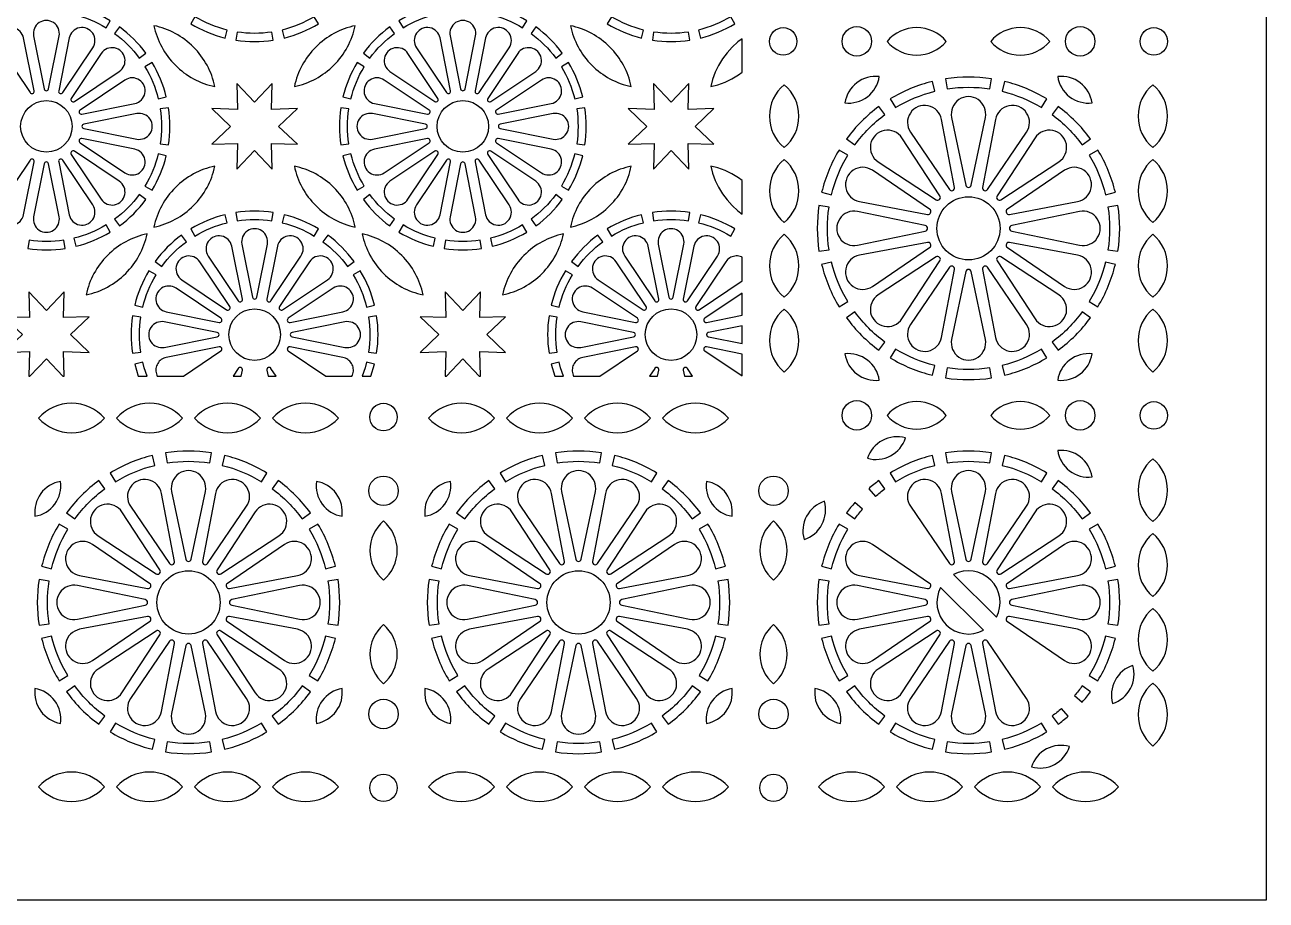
# Model space of a CAD drawing. Header units: millimetres. Extents: x 0 to 1380, y 140 to 1220.
# Drawn here: x 962.8 to 1380.2, y 139.8 to 434 of the extents above; entities that cross this region are included whole.
import ezdxf

# ---------------------------------------------------------------- set-up
doc = ezdxf.new("R2010")
doc.units = ezdxf.units.MM
doc.layers.add('CUT', color=1, linetype='CONTINUOUS')

msp = doc.modelspace()

# ---------------------------------------------------------------- linework, layer by layer
at = {"layer": 'CUT'}
for points in [[(0, 1220), (1380.15, 1220), (1380.15, 139.85), (0, 139.85)], [(1204, 429.394), (1202.534, 428.303), (1200.629, 426.576), (1198.901, 424.67), (1197.366, 422.607), (1196.038, 420.405), (1194.93, 418.084), (1194.053, 415.667), (1193.445, 413.295), (1195.817, 413.903), (1198.234, 414.78), (1200.555, 415.888), (1202.757, 417.216), (1204, 418.141)], [(1048.161, 399.925), (1054.442, 405.876), (1045.793, 405.643), (1046.026, 414.292), (1040.075, 408.011), (1034.124, 414.292), (1034.357, 405.643), (1025.708, 405.876), (1031.989, 399.925), (1025.708, 393.974), (1034.357, 394.207), (1034.124, 385.558), (1040.075, 391.839), (1046.026, 385.558), (1045.793, 394.207), (1054.442, 393.974)], [(1188.161, 399.925), (1194.442, 405.876), (1185.793, 405.643), (1186.026, 414.292), (1180.075, 408.011), (1174.124, 414.292), (1174.357, 405.643), (1165.708, 405.876), (1171.989, 399.925), (1165.708, 393.974), (1174.357, 394.207), (1174.124, 385.558), (1180.075, 391.839), (1186.026, 385.558), (1185.793, 394.207), (1194.442, 393.974)], [(1204, 381.709), (1202.757, 382.634), (1200.555, 383.962), (1198.234, 385.07), (1195.817, 385.947), (1193.445, 386.555), (1194.053, 384.183), (1194.93, 381.766), (1196.038, 379.445), (1197.366, 377.243), (1198.901, 375.18), (1200.629, 373.274), (1202.534, 371.547), (1204, 370.456)], [(1204, 355.958), (1203.734, 356.078), (1203.302, 356.22), (1202.859, 356.316), (1202.408, 356.366), (1201.955, 356.368), (1201.503, 356.324), (1201.058, 356.233), (1200.625, 356.096), (1200.209, 355.915), (1199.814, 355.693), (1199.445, 355.429), (1199.103, 355.129), (1198.797, 354.796), (1198.524, 354.431), (1188.442, 339.342), (1188.401, 339.274), (1188.369, 339.204), (1188.343, 339.131), (1188.326, 339.057), (1188.316, 338.98), (1188.313, 338.902), (1188.319, 338.826), (1188.332, 338.751), (1188.353, 338.676), (1188.381, 338.605), (1188.417, 338.537), (1188.46, 338.472), (1188.508, 338.412), (1188.562, 338.358), (1188.622, 338.31), (1188.687, 338.267), (1188.755, 338.231), (1188.826, 338.203), (1188.901, 338.182), (1188.976, 338.169), (1189.052, 338.163), (1189.13, 338.166), (1189.207, 338.176), (1189.281, 338.193), (1189.354, 338.219), (1189.424, 338.251), (1189.492, 338.292), (1204, 347.986)], [(976.014, 316), (975.793, 324.207), (984.442, 323.974), (978.161, 329.925), (984.442, 335.876), (975.793, 335.643), (976.026, 344.292), (970.075, 338.011), (964.124, 344.292), (964.357, 335.643), (955.708, 335.876), (961.989, 329.925), (955.708, 323.974), (964.357, 324.207), (964.136, 316), (964.543, 316), (970.075, 321.839), (975.607, 316)], [(1116.014, 316), (1115.793, 324.207), (1124.442, 323.974), (1118.161, 329.925), (1124.442, 335.876), (1115.793, 335.643), (1116.026, 344.292), (1110.075, 338.011), (1104.124, 344.292), (1104.357, 335.643), (1095.708, 335.876), (1101.989, 329.925), (1095.708, 323.974), (1104.357, 324.207), (1104.136, 316), (1104.543, 316), (1110.075, 321.839), (1115.607, 316)], [(1204, 343.837), (1191.408, 335.423), (1191.345, 335.376), (1191.289, 335.324), (1191.237, 335.266), (1191.192, 335.204), (1191.154, 335.137), (1191.122, 335.066), (1191.097, 334.994), (1191.081, 334.919), (1191.072, 334.842), (1191.071, 334.766), (1191.077, 334.688), (1191.092, 334.613), (1191.114, 334.539), (1191.144, 334.468), (1191.18, 334.4), (1191.224, 334.337), (1191.273, 334.278), (1191.329, 334.224), (1191.389, 334.176), (1191.453, 334.135), (1191.522, 334.101), (1191.594, 334.073), (1191.669, 334.053), (1191.744, 334.041), (1191.821, 334.036), (1191.898, 334.04), (1191.976, 334.051), (1204, 336.443)], [(1204, 332.926), (1192.65, 330.668), (1192.573, 330.648), (1192.5, 330.622), (1192.431, 330.588), (1192.366, 330.548), (1192.305, 330.501), (1192.249, 330.448), (1192.198, 330.39), (1192.155, 330.327), (1192.116, 330.26), (1192.086, 330.189), (1192.063, 330.115), (1192.047, 330.041), (1192.04, 329.963), (1192.04, 329.887), (1192.047, 329.809), (1192.063, 329.735), (1192.086, 329.661), (1192.116, 329.59), (1192.155, 329.523), (1192.198, 329.46), (1192.249, 329.402), (1192.305, 329.349), (1192.366, 329.302), (1192.431, 329.262), (1192.5, 329.228), (1192.573, 329.202), (1192.65, 329.182), (1204, 326.924)], [(1016.13, 316), (1028.742, 324.427), (1028.805, 324.474), (1028.861, 324.526), (1028.913, 324.584), (1028.958, 324.646), (1028.996, 324.713), (1029.028, 324.784), (1029.053, 324.856), (1029.069, 324.931), (1029.078, 325.008), (1029.079, 325.084), (1029.073, 325.162), (1029.058, 325.237), (1029.036, 325.311), (1029.006, 325.382), (1028.97, 325.45), (1028.926, 325.513), (1028.877, 325.572), (1028.821, 325.626), (1028.761, 325.674), (1028.697, 325.715), (1028.628, 325.749), (1028.556, 325.777), (1028.481, 325.797), (1028.406, 325.809), (1028.329, 325.814), (1028.252, 325.81), (1028.174, 325.799), (1010.375, 322.259), (1009.933, 322.146), (1009.507, 321.99), (1009.1, 321.79), (1008.715, 321.549), (1008.358, 321.269), (1008.032, 320.954), (1007.74, 320.607), (1007.485, 320.231), (1007.272, 319.83), (1007.1, 319.41), (1006.974, 318.975), (1006.893, 318.528), (1006.859, 318.075), (1006.872, 317.622), (1006.932, 317.173), (1007.039, 316.731), (1007.19, 316.304), (1007.335, 316)], [(1072.815, 316), (1072.96, 316.304), (1073.111, 316.731), (1073.218, 317.173), (1073.278, 317.622), (1073.291, 318.075), (1073.257, 318.528), (1073.176, 318.975), (1073.05, 319.41), (1072.878, 319.83), (1072.665, 320.231), (1072.41, 320.607), (1072.118, 320.954), (1071.792, 321.269), (1071.435, 321.549), (1071.05, 321.79), (1070.643, 321.99), (1070.217, 322.146), (1069.775, 322.259), (1051.976, 325.799), (1051.898, 325.81), (1051.821, 325.814), (1051.744, 325.809), (1051.669, 325.797), (1051.594, 325.777), (1051.522, 325.749), (1051.453, 325.715), (1051.389, 325.674), (1051.329, 325.626), (1051.273, 325.572), (1051.224, 325.513), (1051.18, 325.45), (1051.144, 325.382), (1051.114, 325.311), (1051.092, 325.237), (1051.077, 325.162), (1051.071, 325.084), (1051.072, 325.008), (1051.081, 324.931), (1051.097, 324.856), (1051.122, 324.784), (1051.154, 324.713), (1051.192, 324.646), (1051.237, 324.584), (1051.289, 324.526), (1051.345, 324.474), (1051.408, 324.427), (1064.02, 316)], [(1156.13, 316), (1168.742, 324.427), (1168.805, 324.474), (1168.861, 324.526), (1168.913, 324.584), (1168.958, 324.646), (1168.996, 324.713), (1169.028, 324.784), (1169.053, 324.856), (1169.069, 324.931), (1169.078, 325.008), (1169.079, 325.084), (1169.073, 325.162), (1169.058, 325.237), (1169.036, 325.311), (1169.006, 325.382), (1168.97, 325.45), (1168.926, 325.513), (1168.877, 325.572), (1168.821, 325.626), (1168.761, 325.674), (1168.697, 325.715), (1168.628, 325.749), (1168.556, 325.777), (1168.481, 325.797), (1168.406, 325.809), (1168.329, 325.814), (1168.252, 325.81), (1168.174, 325.799), (1150.375, 322.259), (1149.933, 322.146), (1149.507, 321.99), (1149.1, 321.79), (1148.715, 321.549), (1148.358, 321.269), (1148.032, 320.954), (1147.74, 320.607), (1147.485, 320.231), (1147.272, 319.83), (1147.1, 319.41), (1146.974, 318.975), (1146.893, 318.528), (1146.859, 318.075), (1146.872, 317.622), (1146.932, 317.173), (1147.039, 316.731), (1147.19, 316.304), (1147.335, 316)], [(1204, 316.065), (1204, 323.407), (1191.976, 325.799), (1191.898, 325.81), (1191.821, 325.814), (1191.744, 325.809), (1191.669, 325.797), (1191.594, 325.777), (1191.522, 325.749), (1191.453, 325.715), (1191.389, 325.674), (1191.329, 325.626), (1191.273, 325.572), (1191.224, 325.513), (1191.18, 325.45), (1191.144, 325.382), (1191.114, 325.311), (1191.092, 325.237), (1191.077, 325.162), (1191.071, 325.084), (1191.072, 325.008), (1191.081, 324.931), (1191.097, 324.856), (1191.122, 324.784), (1191.154, 324.713), (1191.192, 324.646), (1191.237, 324.584), (1191.289, 324.526), (1191.345, 324.474), (1191.408, 324.427)], [(1003.906, 316), (1002.905, 318.813), (1002.453, 320.666), (999.776, 320.013), (1000.983, 316)], [(1035.546, 316), (1035.949, 318.024), (1035.96, 318.102), (1035.964, 318.179), (1035.959, 318.256), (1035.947, 318.331), (1035.927, 318.406), (1035.899, 318.478), (1035.865, 318.547), (1035.824, 318.611), (1035.776, 318.671), (1035.722, 318.727), (1035.663, 318.776), (1035.6, 318.82), (1035.532, 318.856), (1035.461, 318.886), (1035.387, 318.908), (1035.312, 318.923), (1035.234, 318.929), (1035.158, 318.928), (1035.081, 318.919), (1035.006, 318.903), (1034.934, 318.878), (1034.863, 318.846), (1034.796, 318.808), (1034.734, 318.763), (1034.676, 318.711), (1034.624, 318.655), (1034.577, 318.592), (1032.845, 316)], [(1047.305, 316), (1045.573, 318.592), (1045.526, 318.655), (1045.474, 318.711), (1045.416, 318.763), (1045.354, 318.808), (1045.287, 318.846), (1045.216, 318.878), (1045.144, 318.903), (1045.069, 318.919), (1044.992, 318.928), (1044.916, 318.929), (1044.838, 318.923), (1044.763, 318.908), (1044.689, 318.886), (1044.618, 318.856), (1044.55, 318.82), (1044.487, 318.776), (1044.428, 318.727), (1044.374, 318.671), (1044.326, 318.611), (1044.285, 318.547), (1044.251, 318.478), (1044.223, 318.406), (1044.203, 318.331), (1044.191, 318.256), (1044.186, 318.179), (1044.19, 318.102), (1044.201, 318.024), (1044.604, 316)], [(1079.167, 316), (1080.374, 320.013), (1077.697, 320.666), (1077.245, 318.813), (1076.244, 316)], [(1143.906, 316), (1142.905, 318.813), (1142.453, 320.666), (1139.776, 320.013), (1140.983, 316)], [(1175.546, 316), (1175.949, 318.024), (1175.96, 318.102), (1175.964, 318.179), (1175.959, 318.256), (1175.947, 318.331), (1175.927, 318.406), (1175.899, 318.478), (1175.865, 318.547), (1175.824, 318.611), (1175.776, 318.671), (1175.722, 318.727), (1175.663, 318.776), (1175.6, 318.82), (1175.532, 318.856), (1175.461, 318.886), (1175.387, 318.908), (1175.312, 318.923), (1175.234, 318.929), (1175.158, 318.928), (1175.081, 318.919), (1175.006, 318.903), (1174.934, 318.878), (1174.863, 318.846), (1174.796, 318.808), (1174.734, 318.763), (1174.676, 318.711), (1174.624, 318.655), (1174.577, 318.592), (1172.845, 316)], [(1187.305, 316), (1185.573, 318.592), (1185.526, 318.655), (1185.474, 318.711), (1185.416, 318.763), (1185.354, 318.808), (1185.287, 318.846), (1185.216, 318.878), (1185.144, 318.903), (1185.069, 318.919), (1184.992, 318.928), (1184.916, 318.929), (1184.838, 318.923), (1184.763, 318.908), (1184.689, 318.886), (1184.618, 318.856), (1184.55, 318.82), (1184.487, 318.776), (1184.428, 318.727), (1184.374, 318.671), (1184.326, 318.611), (1184.285, 318.547), (1184.251, 318.478), (1184.223, 318.406), (1184.203, 318.331), (1184.191, 318.256), (1184.186, 318.179), (1184.19, 318.102), (1184.201, 318.024), (1184.604, 316)]]:
    msp.add_lwpolyline(points, close=True, dxfattribs=at)
for points in [[(979.334, 437.547, -0.0758398), (990.131, 433.075), (991.564, 435.434, 0.0759046), (979.988, 440.228)], [(1090.019, 433.075, -0.0758398), (1100.816, 437.547), (1100.162, 440.228, 0.0759046), (1088.586, 435.434)], [(1119.334, 437.547, -0.0758398), (1130.131, 433.075), (1131.564, 435.434, 0.0759046), (1119.988, 440.228)], [(970.817, 412.498), (974.358, 430.301, 1.2185037), (965.792, 430.301), (969.333, 412.498, 0.8206783)], [(1030.816, 432.303, -0.0758398), (1020.019, 436.775), (1018.586, 434.416, 0.0759046), (1030.162, 429.622)], [(1060.131, 436.775, -0.0758398), (1049.334, 432.303), (1049.988, 429.622, 0.0759046), (1061.564, 434.416)], [(1110.817, 412.498), (1114.358, 430.301, 1.2185037), (1105.792, 430.301), (1109.333, 412.498, 0.8206783)], [(1170.816, 432.303, -0.0758398), (1160.019, 436.775), (1158.586, 434.416, 0.0759046), (1170.162, 429.622)], [(1200.131, 436.775, -0.0758398), (1189.334, 432.303), (1189.988, 429.622, 0.0759046), (1201.564, 434.416)], [(965.949, 411.824), (962.408, 429.627, 1.2185033), (954.493, 426.349), (964.578, 411.257, 0.8206798)], [(975.572, 411.257), (985.657, 426.349, 1.2185033), (977.742, 429.627), (974.201, 411.824, 0.8206798)], [(993.027, 431.14, -0.0758399), (1001.29, 422.877), (1003.517, 424.507, 0.0759044), (994.657, 433.367)], [(1006.233, 433.767, 0.1456685), (1013.424, 420.479, 0.1456685), (1026.712, 413.288, 0.1456685), (1019.521, 426.576, 0.1456685)], [(1045.918, 431.623, -0.0758397), (1034.232, 431.623), (1033.811, 428.896, 0.0759046), (1046.339, 428.896)], [(1073.917, 433.767, 0.1456685), (1060.629, 426.576, 0.1456685), (1053.438, 413.288, 0.1456685), (1066.726, 420.479, 0.1456685)], [(1078.86, 422.877, -0.0758399), (1087.123, 431.14), (1085.493, 433.367, 0.0759044), (1076.633, 424.507)], [(1105.949, 411.824), (1102.408, 429.627, 1.2185033), (1094.493, 426.349), (1104.578, 411.257, 0.8206798)], [(1115.572, 411.257), (1125.657, 426.349, 1.2185033), (1117.742, 429.627), (1114.201, 411.824, 0.8206798)], [(1133.027, 431.14, -0.0758399), (1141.29, 422.877), (1143.517, 424.507, 0.0759044), (1134.657, 433.367)], [(1146.233, 433.767, 0.1456685), (1153.424, 420.479, 0.1456685), (1166.712, 413.288, 0.1456685), (1159.521, 426.576, 0.1456685)], [(1185.918, 431.623, -0.0758397), (1174.232, 431.623), (1173.811, 428.896, 0.0759046), (1186.339, 428.896)], [(1262.655, 423.881, 0.2205825), (1272.607, 428.496, 0.2205825), (1262.655, 433.111, 0.2205825), (1252.703, 428.496, 0.2205825)], [(1297.495, 423.881, 0.2205825), (1307.447, 428.496, 0.2205825), (1297.495, 433.111, 0.2205825), (1287.543, 428.496, 0.2205825)], [(979.49, 408.29), (994.582, 418.375, 1.2185039), (988.525, 424.432), (978.44, 409.34, 0.8206772)], [(1101.71, 409.34), (1091.625, 424.432, 1.2185039), (1085.568, 418.375), (1100.66, 408.29, 0.8206772)], [(1119.49, 408.29), (1134.582, 418.375, 1.2185039), (1128.525, 424.432), (1118.44, 409.34, 0.8206772)], [(1003.225, 419.981, -0.0758398), (1007.697, 409.184), (1010.378, 409.838, 0.0759046), (1005.584, 421.414)], [(1072.453, 409.184, -0.0758398), (1076.925, 419.981), (1074.566, 421.414, 0.0759046), (1069.772, 409.838)], [(1143.225, 419.981, -0.0758398), (1147.697, 409.184), (1150.378, 409.838, 0.0759046), (1145.584, 421.414)], [(981.974, 404.051), (999.777, 407.592, 1.2185033), (996.499, 415.507), (981.407, 405.422, 0.8206798)], [(1098.743, 405.422), (1083.651, 415.507, 1.2185033), (1080.373, 407.592), (1098.176, 404.051, 0.8206798)], [(1121.974, 404.051), (1139.777, 407.592, 1.2185033), (1136.499, 415.507), (1121.407, 405.422, 0.8206798)], [(1213.15, 403.354, 0.2224801), (1218.1, 392.779, 0.2224801), (1223.05, 403.354, 0.2224801), (1218.1, 413.928, 0.2224801)], [(1246.105, 409.901, 0.1947318), (1250.077, 416.656, 0.1947317), (1242.526, 414.567, 0.1947318), (1238.554, 407.812, 0.1947317)], [(1267.947, 415.016, 0.0760714), (1253.736, 409.13), (1255.509, 406.212, -0.076018), (1268.756, 411.7)], [(1287.766, 415.899, 0.0760714), (1272.384, 415.899), (1272.906, 412.525, -0.0760181), (1287.244, 412.525)], [(1306.414, 409.13, 0.0760714), (1292.203, 415.016), (1291.394, 411.7, -0.076018), (1304.641, 406.212)], [(1314.045, 409.901, 0.1947317), (1321.596, 407.812, 0.1947318), (1317.624, 414.567, 0.1947317), (1310.073, 416.656, 0.1947318)], [(1337.1, 403.354, 0.2224801), (1342.05, 392.779, 0.2224801), (1347, 403.354, 0.2224801), (1342.05, 413.928, 0.2224801)], [(1280.999, 380.159), (1285.739, 402.957, 1.229312), (1274.411, 402.957), (1279.151, 380.159, 0.8134629)], [(1008.377, 405.768, -0.0758397), (1008.377, 394.082), (1011.104, 393.661, 0.0759046), (1011.104, 406.189)], [(1071.773, 394.082, -0.0758397), (1071.773, 405.768), (1069.046, 406.189, 0.0759046), (1069.046, 393.661)], [(1148.377, 405.768, -0.0758397), (1148.377, 394.082), (1151.104, 393.661, 0.0759046), (1151.104, 406.189)], [(1249.975, 406.617, 0.0760714), (1239.098, 395.74), (1241.852, 393.723, -0.0760181), (1251.991, 403.862)], [(1275.372, 379.407), (1271.027, 402.284, 1.2293119), (1260.561, 397.949), (1273.665, 378.7, 0.8134632)], [(1286.485, 378.7), (1299.589, 397.949, 1.2293119), (1289.123, 402.284), (1284.778, 379.407, 0.8134632)], [(1321.052, 395.74, 0.0760714), (1310.175, 406.617), (1308.159, 403.862, -0.0760181), (1318.298, 393.723)], [(982.648, 399.183), (1000.451, 395.642, 1.2185037), (1000.451, 404.208), (982.648, 400.667, 0.8206783)], [(1097.502, 400.667), (1079.699, 404.208, 1.2185037), (1079.699, 395.642), (1097.502, 399.183, 0.8206783)], [(1122.648, 399.183), (1140.451, 395.642, 1.2185037), (1140.451, 404.208), (1122.648, 400.667, 0.8206783)], [(1270.461, 376.559), (1257.692, 396.032, 1.2293119), (1249.682, 388.022), (1269.155, 375.253, 0.8134633)], [(1290.995, 375.253), (1310.468, 388.022, 1.2293119), (1302.458, 396.032), (1289.689, 376.559, 0.8134633)], [(981.407, 394.428), (996.499, 384.343, 1.2185033), (999.777, 392.258), (981.974, 395.799, 0.8206798)], [(1098.176, 395.799), (1080.373, 392.258, 1.2185033), (1083.651, 384.343), (1098.743, 394.428, 0.8206798)], [(1121.407, 394.428), (1136.499, 384.343, 1.2185033), (1139.777, 392.258), (1121.974, 395.799, 0.8206798)], [(964.578, 388.593), (954.493, 373.501, 1.2185033), (962.408, 370.223), (965.949, 388.026, 0.8206798)], [(974.201, 388.026), (977.742, 370.223, 1.2185033), (985.657, 373.501), (975.572, 388.593, 0.8206798)], [(978.44, 390.51), (988.525, 375.418, 1.2185039), (994.582, 381.475), (979.49, 391.56, 0.8206772)], [(1007.697, 390.666, -0.0758398), (1003.225, 379.869), (1005.584, 378.436, 0.0759046), (1010.378, 390.012)], [(1076.925, 379.869, -0.0758398), (1072.453, 390.666), (1069.772, 390.012, 0.0759046), (1074.566, 378.436)], [(1100.66, 391.56), (1085.568, 381.475, 1.2185039), (1091.625, 375.418), (1101.71, 390.51, 0.8206772)], [(1104.578, 388.593), (1094.493, 373.501, 1.2185033), (1102.408, 370.223), (1105.949, 388.026, 0.8206798)], [(1114.201, 388.026), (1117.742, 370.223, 1.2185033), (1125.657, 373.501), (1115.572, 388.593, 0.8206798)], [(1118.44, 390.51), (1128.525, 375.418, 1.2185039), (1134.582, 381.475), (1119.49, 391.56, 0.8206772)], [(1147.697, 390.666, -0.0758398), (1143.225, 379.869), (1145.584, 378.436, 0.0759046), (1150.378, 390.012)], [(1213.15, 378.211, 0.2224801), (1218.1, 367.636, 0.2224801), (1223.05, 378.211, 0.2224801), (1218.1, 388.785, 0.2224801)], [(1236.584, 391.979, 0.0760714), (1230.698, 377.767), (1234.015, 376.958, -0.0760181), (1239.502, 390.206)], [(1329.452, 377.767, 0.0760714), (1323.566, 391.979), (1320.648, 390.206, -0.0760181), (1326.135, 376.958)], [(1337.1, 378.211, 0.2224801), (1342.05, 367.636, 0.2224801), (1347, 378.211, 0.2224801), (1342.05, 388.785, 0.2224801)], [(969.333, 387.352), (965.792, 369.549, 1.2185037), (974.358, 369.549), (970.817, 387.352, 0.8206783)], [(1006.233, 366.083, 0.1456685), (1019.521, 373.274, 0.1456685), (1026.712, 386.562, 0.1456685), (1013.424, 379.371, 0.1456685)], [(1073.917, 366.083, 0.1456685), (1066.726, 379.371, 0.1456685), (1053.438, 386.562, 0.1456685), (1060.629, 373.274, 0.1456685)], [(1109.333, 387.352), (1105.792, 369.549, 1.2185037), (1114.358, 369.549), (1110.817, 387.352, 0.8206783)], [(1146.233, 366.083, 0.1456685), (1159.521, 373.274, 0.1456685), (1166.712, 386.562, 0.1456685), (1153.424, 379.371, 0.1456685)], [(1267.014, 372.049), (1247.766, 385.153, 1.2293118), (1243.43, 374.688), (1266.307, 370.343, 0.8134636)], [(1293.843, 370.343), (1316.72, 374.688, 1.2293118), (1312.384, 385.153), (1293.136, 372.049, 0.8134636)], [(1001.29, 376.973, -0.0758399), (993.027, 368.71), (994.657, 366.483, 0.0759044), (1003.517, 375.343)], [(1087.123, 368.71, -0.0758399), (1078.86, 376.973), (1076.633, 375.343, 0.0759044), (1085.493, 366.483)], [(1141.29, 376.973, -0.0758399), (1133.027, 368.71), (1134.657, 366.483, 0.0759044), (1143.517, 375.343)], [(1034.232, 368.227, -0.0758397), (1045.918, 368.227), (1046.339, 370.954, 0.0759046), (1033.811, 370.954)], [(1174.232, 368.227, -0.0758397), (1185.918, 368.227), (1186.339, 370.954, 0.0759046), (1173.811, 370.954)], [(1229.815, 373.33, 0.0760715), (1229.815, 357.949), (1233.189, 358.47, -0.076018), (1233.189, 372.809)], [(1265.556, 366.563), (1242.757, 371.304, 1.2293119), (1242.757, 359.975), (1265.556, 364.715, 0.8134633)], [(1294.594, 364.715), (1317.393, 359.975, 1.2293119), (1317.393, 371.304), (1294.594, 366.563, 0.8134633)], [(1330.335, 357.949, 0.0760715), (1330.335, 373.33), (1326.961, 372.809, -0.076018), (1326.961, 358.47)], [(1020.019, 363.075, -0.0758398), (1030.816, 367.547), (1030.162, 370.228, 0.0759046), (1018.586, 365.434)], [(1049.334, 367.547, -0.0758398), (1060.131, 363.075), (1061.564, 365.434, 0.0759046), (1049.988, 370.228)], [(1160.019, 363.075, -0.0758398), (1170.816, 367.547), (1170.162, 370.228, 0.0759046), (1158.586, 365.434)], [(1189.334, 367.547, -0.0758398), (1200.131, 363.075), (1201.564, 365.434, 0.0759046), (1189.988, 370.228)], [(990.131, 366.775, -0.0758398), (979.334, 362.303), (979.988, 359.622, 0.0759046), (991.564, 364.416)], [(1003.917, 363.767, 0.1456685), (990.629, 356.576, 0.1456685), (983.438, 343.288, 0.1456685), (996.726, 350.479, 0.1456685)], [(1008.86, 352.877, -0.0758399), (1017.123, 361.14), (1015.493, 363.367, 0.0759044), (1006.633, 354.507)], [(1035.949, 341.824), (1032.408, 359.627, 1.2185033), (1024.493, 356.349), (1034.578, 341.257, 0.8206798)], [(1040.817, 342.498), (1044.358, 360.301, 1.2185037), (1035.792, 360.301), (1039.333, 342.498, 0.8206783)], [(1045.572, 341.257), (1055.657, 356.349, 1.2185033), (1047.742, 359.627), (1044.201, 341.824, 0.8206798)], [(1063.027, 361.14, -0.0758399), (1071.29, 352.877), (1073.517, 354.507, 0.0759044), (1064.657, 363.367)], [(1076.233, 363.767, 0.1456685), (1083.424, 350.479, 0.1456685), (1096.712, 343.288, 0.1456685), (1089.521, 356.576, 0.1456685)], [(1100.816, 362.303, -0.0758398), (1090.019, 366.775), (1088.586, 364.416, 0.0759046), (1100.162, 359.622)], [(1130.131, 366.775, -0.0758398), (1119.334, 362.303), (1119.988, 359.622, 0.0759046), (1131.564, 364.416)], [(1143.917, 363.767, 0.1456685), (1130.629, 356.576, 0.1456685), (1123.438, 343.288, 0.1456685), (1136.726, 350.479, 0.1456685)], [(1148.86, 352.877, -0.0758399), (1157.123, 361.14), (1155.493, 363.367, 0.0759044), (1146.633, 354.507)], [(1175.949, 341.824), (1172.408, 359.627, 1.2185033), (1164.493, 356.349), (1174.578, 341.257, 0.8206798)], [(1180.817, 342.498), (1184.358, 360.301, 1.2185037), (1175.792, 360.301), (1179.333, 342.498, 0.8206783)], [(1185.572, 341.257), (1195.657, 356.349, 1.2185033), (1187.742, 359.627), (1184.201, 341.824, 0.8206798)], [(1213.15, 353.068, 0.2224801), (1218.1, 342.493, 0.2224801), (1223.05, 353.068, 0.2224801), (1218.1, 363.642, 0.2224801)], [(1337.1, 353.068, 0.2224801), (1342.05, 342.493, 0.2224801), (1347, 353.068, 0.2224801), (1342.05, 363.642, 0.2224801)], [(975.918, 361.623, -0.0758397), (964.232, 361.623), (963.811, 358.896, 0.0759046), (976.339, 358.896)], [(1115.918, 361.623, -0.0758397), (1104.232, 361.623), (1103.811, 358.896, 0.0759046), (1116.339, 358.896)], [(1266.307, 360.936), (1243.43, 356.591, 1.2293118), (1247.766, 346.126), (1267.014, 359.23, 0.8134636)], [(1293.136, 359.23), (1312.384, 346.126, 1.2293118), (1316.72, 356.591), (1293.843, 360.936, 0.8134636)], [(1031.71, 339.34), (1021.625, 354.432, 1.2185039), (1015.568, 348.375), (1030.66, 338.29, 0.8206772)], [(1049.49, 338.29), (1064.582, 348.375, 1.2185039), (1058.525, 354.432), (1048.44, 339.34, 0.8206772)], [(1171.71, 339.34), (1161.625, 354.432, 1.2185039), (1155.568, 348.375), (1170.66, 338.29, 0.8206772)], [(1269.155, 356.025), (1249.682, 343.256, 1.2293119), (1257.692, 335.246), (1270.461, 354.719, 0.8134633)], [(1289.689, 354.719), (1302.458, 335.246, 1.2293119), (1310.468, 343.256), (1290.995, 356.025, 0.8134633)], [(1002.453, 339.184, -0.0758398), (1006.925, 349.981), (1004.566, 351.414, 0.0759046), (999.772, 339.838)], [(1073.225, 349.981, -0.0758398), (1077.697, 339.184), (1080.378, 339.838, 0.0759046), (1075.584, 351.414)], [(1142.453, 339.184, -0.0758398), (1146.925, 349.981), (1144.566, 351.414, 0.0759046), (1139.772, 339.838)], [(1230.698, 353.511, 0.0760715), (1236.584, 339.3), (1239.502, 341.073, -0.076018), (1234.015, 354.321)], [(1273.665, 352.579), (1260.561, 333.33, 1.2293119), (1271.027, 328.995), (1275.372, 351.872, 0.8134632)], [(1279.151, 351.12), (1274.411, 328.322, 1.229312), (1285.739, 328.322), (1280.999, 351.12, 0.8134629)], [(1284.778, 351.872), (1289.123, 328.995, 1.2293119), (1299.589, 333.33), (1286.485, 352.579, 0.8134632)], [(1323.566, 339.3, 0.0760715), (1329.452, 353.511), (1326.135, 354.321, -0.076018), (1320.648, 341.073)], [(1028.743, 335.422), (1013.651, 345.507, 1.2185033), (1010.373, 337.592), (1028.176, 334.051, 0.8206798)], [(1051.974, 334.051), (1069.777, 337.592, 1.2185033), (1066.499, 345.507), (1051.407, 335.422, 0.8206798)], [(1168.743, 335.422), (1153.651, 345.507, 1.2185033), (1150.373, 337.592), (1168.176, 334.051, 0.8206798)], [(1213.15, 327.925, 0.2224801), (1218.1, 317.351, 0.2224801), (1223.05, 327.925, 0.2224801), (1218.1, 338.499, 0.2224801)], [(1337.1, 327.925, 0.2224801), (1342.05, 317.351, 0.2224801), (1347, 327.925, 0.2224801), (1342.05, 338.499, 0.2224801)], [(1001.773, 324.082, -0.0758397), (1001.773, 335.768), (999.046, 336.189, 0.0759046), (999.046, 323.661)], [(1027.502, 330.667), (1009.699, 334.208, 1.2185037), (1009.699, 325.642), (1027.502, 329.183, 0.8206783)], [(1052.648, 329.183), (1070.451, 325.642, 1.2185037), (1070.451, 334.208), (1052.648, 330.667, 0.8206783)], [(1078.377, 335.768, -0.0758397), (1078.377, 324.082), (1081.104, 323.661, 0.0759046), (1081.104, 336.189)], [(1141.773, 324.082, -0.0758397), (1141.773, 335.768), (1139.046, 336.189, 0.0759046), (1139.046, 323.661)], [(1167.502, 330.667), (1149.699, 334.208, 1.2185037), (1149.699, 325.642), (1167.502, 329.183, 0.8206783)], [(1239.098, 335.539, 0.0760714), (1249.975, 324.662), (1251.991, 327.417, -0.0760181), (1241.852, 337.556)], [(1310.175, 324.662, 0.0760714), (1321.052, 335.539), (1318.298, 337.556, -0.0760181), (1308.159, 327.417)], [(1246.105, 321.377, 0.1947317), (1238.554, 323.467, 0.1947316), (1242.526, 316.712, 0.1947316), (1250.077, 314.623, 0.1947316)], [(1253.736, 322.148, 0.0760714), (1267.947, 316.262), (1268.756, 319.579, -0.076018), (1255.509, 325.066)], [(1292.203, 316.262, 0.0760714), (1306.414, 322.148), (1304.641, 325.066, -0.076018), (1291.394, 319.579)], [(1314.045, 321.377, 0.1947316), (1310.073, 314.623, 0.1947316), (1317.624, 316.712, 0.1947316), (1321.596, 323.467, 0.1947317)], [(1272.384, 315.38, 0.0760713), (1287.766, 315.38), (1287.244, 318.753, -0.0760182), (1272.906, 318.753)], [(967.475, 301.9, 0.2138515), (978.519, 296.95, 0.2138515), (989.564, 301.9, 0.2138515), (978.519, 306.85, 0.2138515)], [(993.697, 301.9, 0.2138515), (1004.742, 296.95, 0.2138515), (1015.786, 301.9, 0.2138515), (1004.742, 306.85, 0.2138515)], [(1019.919, 301.9, 0.2138515), (1030.964, 296.95, 0.2138515), (1042.008, 301.9, 0.2138515), (1030.964, 306.85, 0.2138515)], [(1046.142, 301.9, 0.2138515), (1057.186, 296.95, 0.2138515), (1068.231, 301.9, 0.2138515), (1057.186, 306.85, 0.2138515)], [(1098.586, 301.9, 0.2138515), (1109.631, 296.95, 0.2138515), (1120.675, 301.9, 0.2138515), (1109.631, 306.85, 0.2138515)], [(1124.808, 301.9, 0.2138515), (1135.853, 296.95, 0.2138515), (1146.897, 301.9, 0.2138515), (1135.853, 306.85, 0.2138515)], [(1151.031, 301.9, 0.2138515), (1162.075, 296.95, 0.2138515), (1173.119, 301.9, 0.2138515), (1162.075, 306.85, 0.2138515)], [(1177.253, 301.9, 0.2138515), (1188.297, 296.95, 0.2138515), (1199.342, 301.9, 0.2138515), (1188.297, 306.85, 0.2138515)], [(1262.655, 298.167, 0.2205825), (1272.607, 302.782, 0.2205825), (1262.655, 307.397, 0.2205825), (1252.703, 302.782, 0.2205825)], [(1297.495, 298.167, 0.2205825), (1307.447, 302.782, 0.2205825), (1297.495, 307.397, 0.2205825), (1287.543, 302.782, 0.2205825)], [(1253.881, 289.189, 0.1947317), (1258.913, 295.195, 0.1947318), (1251.12, 294.381, 0.1947317), (1246.088, 288.375, 0.1947318)], [(993.286, 280.498, -0.0760181), (1006.534, 285.985), (1005.725, 289.302, 0.0760714), (991.513, 283.416)], [(1010.683, 286.811, -0.0760181), (1025.022, 286.811), (1025.544, 290.185, 0.0760715), (1010.162, 290.185)], [(1029.172, 285.985, -0.076018), (1042.419, 280.498), (1044.192, 283.416, 0.0760714), (1029.981, 289.302)], [(1124.397, 280.498, -0.0760181), (1137.645, 285.985), (1136.836, 289.302, 0.0760714), (1122.624, 283.416)], [(1141.794, 286.811, -0.0760181), (1156.133, 286.811), (1156.655, 290.185, 0.0760715), (1141.273, 290.185)], [(1160.283, 285.985, -0.076018), (1173.53, 280.498), (1175.303, 283.416, 0.0760714), (1161.092, 289.302)], [(1267.947, 289.302, 0.0760714), (1253.736, 283.416), (1255.509, 280.498, -0.076018), (1268.756, 285.985)], [(1287.766, 290.185, 0.0760714), (1272.384, 290.185), (1272.906, 286.811, -0.0760181), (1287.244, 286.811)], [(1306.414, 283.416, 0.0760714), (1292.203, 289.302), (1291.394, 285.985, -0.076018), (1304.641, 280.498)], [(1314.045, 284.187, 0.1947317), (1321.596, 282.098, 0.1947318), (1317.624, 288.853, 0.1947317), (1310.073, 290.942, 0.1947318)], [(1337.1, 277.639, 0.2224801), (1342.05, 267.065, 0.2224801), (1347, 277.639, 0.2224801), (1342.05, 288.214, 0.2224801)], [(1018.777, 254.444), (1023.517, 277.243, 1.2293119), (1012.188, 277.243), (1016.929, 254.444, 0.8134633)], [(1149.888, 254.444), (1154.628, 277.243, 1.2293119), (1143.299, 277.243), (1148.04, 254.444, 0.8134633)], [(1280.999, 254.444), (1285.739, 277.243, 1.229312), (1274.411, 277.243), (1279.151, 254.444, 0.8134626)], [(974.85, 280.586, 0.1947317), (968.177, 276.48, 0.1947317), (966.242, 268.888, 0.1947318), (972.914, 272.994, 0.1947318)], [(979.63, 268.009, -0.0760181), (989.769, 278.148), (987.752, 280.902, 0.0760714), (976.875, 270.025)], [(1013.149, 253.693), (1008.804, 276.57, 1.2293118), (998.339, 272.234), (1011.443, 252.986, 0.8134636)], [(1024.263, 252.986), (1037.367, 272.234, 1.2293118), (1026.901, 276.57), (1022.556, 253.693, 0.8134636)], [(1045.936, 278.148, -0.0760181), (1056.075, 268.009), (1058.83, 270.025, 0.0760714), (1047.953, 280.902)], [(1069.464, 268.888, 0.1947318), (1067.528, 276.48, 0.1947318), (1060.856, 280.586, 0.1947317), (1062.791, 272.994, 0.1947317)], [(1105.961, 280.586, 0.1947317), (1099.288, 276.48, 0.1947317), (1097.353, 268.888, 0.1947318), (1104.025, 272.994, 0.1947318)], [(1110.741, 268.009, -0.0760181), (1120.88, 278.148), (1118.863, 280.902, 0.0760714), (1107.986, 270.025)], [(1144.261, 253.693), (1139.915, 276.57, 1.229312), (1129.45, 272.234), (1142.554, 252.986, 0.8134629)], [(1155.374, 252.986), (1168.478, 272.234, 1.2293118), (1158.012, 276.57), (1153.667, 253.693, 0.8134636)], [(1177.047, 278.148, -0.0760181), (1187.187, 268.009), (1189.941, 270.025, 0.0760715), (1179.064, 280.902)], [(1200.575, 268.888, 0.1947317), (1198.639, 276.48, 0.1947316), (1191.967, 280.586, 0.1947317), (1193.903, 272.994, 0.1947316)], [(1249.975, 280.902, 0.021749), (1246.528, 278.133), (1248.785, 275.571, -0.0216959), (1251.991, 278.148)], [(1275.372, 253.693), (1271.027, 276.57, 1.2293118), (1260.561, 272.234), (1273.665, 252.986, 0.8134636)], [(1286.485, 252.986), (1299.589, 272.234, 1.2293118), (1289.123, 276.57), (1284.778, 253.693, 0.8134636)], [(1321.052, 270.025, 0.0760714), (1310.175, 280.902), (1308.159, 278.148, -0.0760181), (1318.298, 268.009)], [(1008.239, 250.845), (995.47, 270.318, 1.2293119), (987.46, 262.308), (1006.933, 249.539, 0.8134633)], [(1028.773, 249.539), (1048.246, 262.308, 1.2293119), (1040.236, 270.318), (1027.467, 250.845, 0.8134633)], [(1139.35, 250.845), (1126.581, 270.318, 1.2293119), (1118.571, 262.308), (1138.044, 249.539, 0.8134633)], [(1159.884, 249.539), (1179.357, 262.308, 1.2293119), (1171.347, 270.318), (1158.578, 250.845, 0.8134633)], [(1231.625, 273.912, 0.1947317), (1225.619, 268.88, 0.1947318), (1224.805, 261.087, 0.1947317), (1230.811, 266.119, 0.1947318)], [(1241.852, 268.009, -0.0216959), (1244.429, 271.215), (1241.867, 273.472, 0.021749), (1239.098, 270.025)], [(1290.995, 249.539), (1310.468, 262.308, 1.2293119), (1302.458, 270.318), (1289.689, 250.845, 0.8134633)], [(1083.408, 267.297, 0.2205825), (1078.793, 257.345, 0.2205825), (1083.408, 247.393, 0.2205825), (1088.023, 257.345, 0.2205825)], [(1214.519, 267.297, 0.2205825), (1209.904, 257.345, 0.2205825), (1214.519, 247.393, 0.2205825), (1219.134, 257.345, 0.2205825)], [(971.792, 251.244, -0.076018), (977.28, 264.491), (974.362, 266.264, 0.0760714), (968.476, 252.053)], [(1058.426, 264.491, -0.076018), (1063.913, 251.244), (1067.23, 252.053, 0.0760714), (1061.344, 266.264)], [(1102.904, 251.244, -0.076018), (1108.391, 264.491), (1105.473, 266.264, 0.0760714), (1099.587, 252.053)], [(1189.537, 264.491, -0.076018), (1195.024, 251.244), (1198.341, 252.053, 0.0760714), (1192.455, 266.264)], [(1234.015, 251.244, -0.076018), (1239.502, 264.491), (1236.584, 266.264, 0.0760714), (1230.698, 252.053)], [(1329.452, 252.053, 0.0760714), (1323.566, 266.264), (1320.648, 264.491, -0.076018), (1326.135, 251.244)], [(1337.1, 252.496, 0.2224801), (1342.05, 241.922, 0.2224801), (1347, 252.496, 0.2224801), (1342.05, 263.071, 0.2224801)], [(1004.792, 246.335), (985.543, 259.439, 1.2293119), (981.208, 248.973), (1004.085, 244.628, 0.8134632)], [(1031.621, 244.628), (1054.497, 248.973, 1.2293119), (1050.162, 259.439), (1030.913, 246.335, 0.8134631)], [(1135.903, 246.335), (1116.654, 259.439, 1.2293119), (1112.319, 248.973), (1135.196, 244.628, 0.8134632)], [(1162.732, 244.628), (1185.609, 248.973, 1.2293118), (1181.273, 259.439), (1162.025, 246.335, 0.8134636)], [(1267.014, 246.335), (1247.766, 259.439, 1.2293118), (1243.43, 248.973), (1266.307, 244.628, 0.8134636)], [(1293.843, 244.628), (1316.72, 248.973, 1.2293118), (1312.384, 259.439), (1293.136, 246.335, 0.8134636)], [(1289.436, 234.913, 0.7422074), (1275.063, 249.286)], [(970.967, 232.756, -0.0760181), (970.967, 247.094), (967.593, 247.616, 0.0760714), (967.593, 232.234)], [(1064.739, 247.094, -0.0760182), (1064.739, 232.756), (1068.112, 232.234, 0.0760713), (1068.112, 247.616)], [(1102.078, 232.756, -0.0760181), (1102.078, 247.094), (1098.704, 247.616, 0.0760714), (1098.704, 232.234)], [(1195.85, 247.094, -0.0760181), (1195.85, 232.756), (1199.224, 232.234, 0.0760714), (1199.224, 247.616)], [(1233.189, 232.756, -0.0760181), (1233.189, 247.094), (1229.815, 247.616, 0.0760714), (1229.815, 232.234)], [(1330.335, 232.234, 0.0760714), (1330.335, 247.616), (1326.961, 247.094, -0.0760181), (1326.961, 232.756)], [(1003.333, 240.849), (980.535, 245.589, 1.229312), (980.535, 234.261), (1003.333, 239.001, 0.8134629)], [(1032.372, 239.001), (1055.17, 234.261, 1.229312), (1055.17, 245.589), (1032.372, 240.849, 0.8134629)], [(1134.445, 240.849), (1111.646, 245.589, 1.229312), (1111.646, 234.261), (1134.445, 239.001, 0.8134626)], [(1163.483, 239.001), (1186.281, 234.261, 1.229312), (1186.281, 245.589), (1163.483, 240.849, 0.8134629)], [(1265.556, 240.849), (1242.757, 245.589, 1.229312), (1242.757, 234.261), (1265.556, 239.001, 0.8134626)], [(1270.714, 244.937, 0.7422074), (1285.087, 230.564)], [(1294.594, 239.001), (1317.393, 234.261, 1.229312), (1317.393, 245.589), (1294.594, 240.849, 0.8134626)], [(1337.1, 227.354, 0.2224801), (1342.05, 216.779, 0.2224801), (1347, 227.354, 0.2224801), (1342.05, 237.928, 0.2224801)], [(1004.085, 235.222), (981.208, 230.877, 1.2293119), (985.543, 220.411), (1004.792, 233.515, 0.8134632)], [(1030.913, 233.515), (1050.162, 220.411, 1.2293119), (1054.497, 230.877), (1031.621, 235.222, 0.8134631)], [(1135.196, 235.222), (1112.319, 230.877, 1.2293119), (1116.654, 220.411), (1135.903, 233.515, 0.8134632)], [(1162.025, 233.515), (1181.273, 220.411, 1.2293118), (1185.609, 230.877), (1162.732, 235.222, 0.8134636)], [(1266.307, 235.222), (1243.43, 230.877, 1.2293118), (1247.766, 220.411), (1267.014, 233.515, 0.8134636)], [(1293.136, 233.515), (1312.384, 220.411, 1.2293118), (1316.72, 230.877), (1293.843, 235.222, 0.8134636)], [(1006.933, 230.311), (987.46, 217.542, 1.2293119), (995.47, 209.532), (1008.239, 229.005, 0.8134633)], [(1027.467, 229.005), (1040.236, 209.532, 1.2293119), (1048.246, 217.542), (1028.773, 230.311, 0.8134633)], [(1083.408, 232.457, 0.2205825), (1078.793, 222.505, 0.2205825), (1083.408, 212.553, 0.2205825), (1088.023, 222.505, 0.2205825)], [(1138.044, 230.311), (1118.571, 217.542, 1.2293119), (1126.581, 209.532), (1139.35, 229.005, 0.8134633)], [(1158.578, 229.005), (1171.347, 209.532, 1.2293119), (1179.357, 217.542), (1159.884, 230.311, 0.8134633)], [(1214.519, 232.457, 0.2205825), (1209.904, 222.505, 0.2205825), (1214.519, 212.553, 0.2205825), (1219.134, 222.505, 0.2205825)], [(1269.155, 230.311), (1249.682, 217.542, 1.2293119), (1257.692, 209.532), (1270.461, 229.005, 0.8134633)], [(977.28, 215.359, -0.076018), (971.792, 228.606), (968.476, 227.797, 0.0760714), (974.362, 213.586)], [(1011.443, 226.864), (998.339, 207.616, 1.2293118), (1008.804, 203.28), (1013.149, 226.157, 0.8134636)], [(1016.929, 225.406), (1012.188, 202.607, 1.2293119), (1023.517, 202.607), (1018.777, 225.406, 0.8134633)], [(1022.556, 226.157), (1026.901, 203.28, 1.2293118), (1037.367, 207.616), (1024.263, 226.864, 0.8134636)], [(1063.913, 228.606, -0.076018), (1058.426, 215.359), (1061.344, 213.586, 0.0760714), (1067.23, 227.797)], [(1108.391, 215.359, -0.076018), (1102.904, 228.606), (1099.587, 227.797, 0.0760714), (1105.473, 213.586)], [(1142.554, 226.864), (1129.45, 207.616, 1.229312), (1139.915, 203.28), (1144.261, 226.157, 0.8134629)], [(1148.04, 225.406), (1143.299, 202.607, 1.2293119), (1154.628, 202.607), (1149.888, 225.406, 0.8134633)], [(1153.667, 226.157), (1158.012, 203.28, 1.2293118), (1168.478, 207.616), (1155.374, 226.864, 0.8134636)], [(1195.024, 228.606, -0.076018), (1189.537, 215.359), (1192.455, 213.586, 0.0760714), (1198.341, 227.797)], [(1239.502, 215.359, -0.076018), (1234.015, 228.606), (1230.698, 227.797, 0.0760714), (1236.584, 213.586)], [(1273.665, 226.864), (1260.561, 207.616, 1.2293118), (1271.027, 203.28), (1275.372, 226.157, 0.8134636)], [(1279.151, 225.406), (1274.411, 202.607, 1.229312), (1285.739, 202.607), (1280.999, 225.406, 0.8134626)], [(1284.778, 226.157), (1289.123, 203.28, 1.2293118), (1299.589, 207.616), (1286.485, 226.864, 0.8134636)], [(1323.566, 213.586, 0.0760714), (1329.452, 227.797), (1326.135, 228.606, -0.076018), (1320.648, 215.359)], [(1329.339, 213.731, 0.1947318), (1328.525, 205.938, 0.1947317), (1334.531, 210.97, 0.1947318), (1335.345, 218.763, 0.1947317)], [(966.242, 210.962, 0.1947317), (968.177, 203.37, 0.1947317), (974.85, 199.264, 0.1947318), (972.914, 206.856, 0.1947318)], [(989.769, 201.702, -0.0760181), (979.63, 211.841), (976.875, 209.825, 0.0760714), (987.752, 198.948)], [(1056.075, 211.841, -0.0760181), (1045.936, 201.702), (1047.953, 198.948, 0.0760714), (1058.83, 209.825)], [(1060.856, 199.264, 0.1947318), (1067.528, 203.37, 0.1947318), (1069.464, 210.962, 0.1947317), (1062.791, 206.856, 0.1947317)], [(1097.353, 210.962, 0.1947317), (1099.288, 203.37, 0.1947317), (1105.961, 199.264, 0.1947318), (1104.025, 206.856, 0.1947318)], [(1120.88, 201.702, -0.0760181), (1110.741, 211.841), (1107.986, 209.825, 0.0760714), (1118.863, 198.948)], [(1187.187, 211.841, -0.0760181), (1177.047, 201.702), (1179.064, 198.948, 0.0760715), (1189.941, 209.825)], [(1191.967, 199.264, 0.1947316), (1198.639, 203.37, 0.1947317), (1200.575, 210.962, 0.1947316), (1193.903, 206.856, 0.1947317)], [(1228.464, 210.962, 0.1947317), (1230.4, 203.37, 0.1947316), (1237.072, 199.264, 0.1947317), (1235.136, 206.856, 0.1947316)], [(1251.991, 201.702, -0.0760181), (1241.852, 211.841), (1239.098, 209.825, 0.0760714), (1249.975, 198.948)], [(1318.283, 206.378, 0.021749), (1321.052, 209.825), (1318.298, 211.841, -0.0216959), (1315.721, 208.635)], [(1337.1, 202.211, 0.2224801), (1342.05, 191.636, 0.2224801), (1347, 202.211, 0.2224801), (1342.05, 212.785, 0.2224801)], [(1311.365, 204.279, -0.0216959), (1308.159, 201.702), (1310.175, 198.948, 0.021749), (1313.622, 201.717)], [(1006.534, 193.865, -0.0760181), (993.286, 199.352), (991.513, 196.434, 0.0760714), (1005.725, 190.548)], [(1042.419, 199.352, -0.076018), (1029.172, 193.865), (1029.981, 190.548, 0.0760714), (1044.192, 196.434)], [(1137.645, 193.865, -0.0760181), (1124.397, 199.352), (1122.624, 196.434, 0.0760714), (1136.836, 190.548)], [(1173.53, 199.352, -0.076018), (1160.283, 193.865), (1161.092, 190.548, 0.0760714), (1175.303, 196.434)], [(1268.756, 193.865, -0.076018), (1255.509, 199.352), (1253.736, 196.434, 0.0760714), (1267.947, 190.548)], [(1304.641, 199.352, -0.076018), (1291.394, 193.865), (1292.203, 190.548, 0.0760714), (1306.414, 196.434)], [(1025.022, 193.039, -0.0760181), (1010.683, 193.039), (1010.162, 189.665, 0.0760715), (1025.544, 189.665)], [(1156.133, 193.039, -0.0760181), (1141.794, 193.039), (1141.273, 189.665, 0.0760715), (1156.655, 189.665)], [(1287.244, 193.039, -0.0760181), (1272.906, 193.039), (1272.384, 189.665, 0.0760714), (1287.766, 189.665)], [(1301.237, 184.655, 0.1947318), (1309.03, 185.469, 0.1947317), (1314.062, 191.475, 0.1947318), (1306.269, 190.661, 0.1947317)], [(967.475, 177.95, 0.2138515), (978.519, 173, 0.2138515), (989.564, 177.95, 0.2138515), (978.519, 182.9, 0.2138515)], [(993.697, 177.95, 0.2138515), (1004.742, 173, 0.2138515), (1015.786, 177.95, 0.2138515), (1004.742, 182.9, 0.2138515)], [(1019.919, 177.95, 0.2138515), (1030.964, 173, 0.2138515), (1042.008, 177.95, 0.2138515), (1030.964, 182.9, 0.2138515)], [(1046.142, 177.95, 0.2138515), (1057.186, 173, 0.2138515), (1068.231, 177.95, 0.2138515), (1057.186, 182.9, 0.2138515)], [(1098.586, 177.95, 0.2138515), (1109.631, 173, 0.2138515), (1120.675, 177.95, 0.2138515), (1109.631, 182.9, 0.2138515)], [(1124.808, 177.95, 0.2138515), (1135.853, 173, 0.2138515), (1146.897, 177.95, 0.2138515), (1135.853, 182.9, 0.2138515)], [(1151.031, 177.95, 0.2138515), (1162.075, 173, 0.2138515), (1173.119, 177.95, 0.2138515), (1162.075, 182.9, 0.2138515)], [(1177.253, 177.95, 0.2138515), (1188.297, 173, 0.2138515), (1199.342, 177.95, 0.2138515), (1188.297, 182.9, 0.2138515)], [(1229.697, 177.95, 0.2138515), (1240.742, 173, 0.2138515), (1251.786, 177.95, 0.2138515), (1240.742, 182.9, 0.2138515)], [(1255.919, 177.95, 0.2138515), (1266.964, 173, 0.2138515), (1278.008, 177.95, 0.2138515), (1266.964, 182.9, 0.2138515)], [(1282.142, 177.95, 0.2138515), (1293.186, 173, 0.2138515), (1304.231, 177.95, 0.2138515), (1293.186, 182.9, 0.2138515)], [(1308.364, 177.95, 0.2138515), (1319.408, 173, 0.2138515), (1330.453, 177.95, 0.2138515), (1319.408, 182.9, 0.2138515)]]:
    msp.add_lwpolyline(points, format="xyb", close=True, dxfattribs=at)
for centre, radius in [((1217.765, 428.496), 4.615), ((1242.555, 428.496), 4.95), ((1317.595, 428.496), 4.95), ((1342.385, 428.496), 4.615), ((970.075, 399.925), 8.657), ((1110.075, 399.925), 8.657), ((1280.075, 365.639), 10.618), ((1040.075, 329.925), 8.657), ((1180.075, 329.925), 8.657), ((1083.408, 302.235), 4.615), ((1242.555, 302.782), 4.95), ((1317.595, 302.782), 4.95), ((1342.385, 302.782), 4.615), ((1083.408, 277.445), 4.95), ((1214.519, 277.445), 4.95), ((1017.853, 239.925), 10.618), ((1148.964, 239.925), 10.618), ((1083.408, 202.405), 4.95), ((1214.519, 202.405), 4.95), ((1083.408, 177.615), 4.615), ((1214.519, 177.615), 4.615)]:
    msp.add_circle(centre, radius, dxfattribs=at)

doc.saveas('drawing.dxf')
